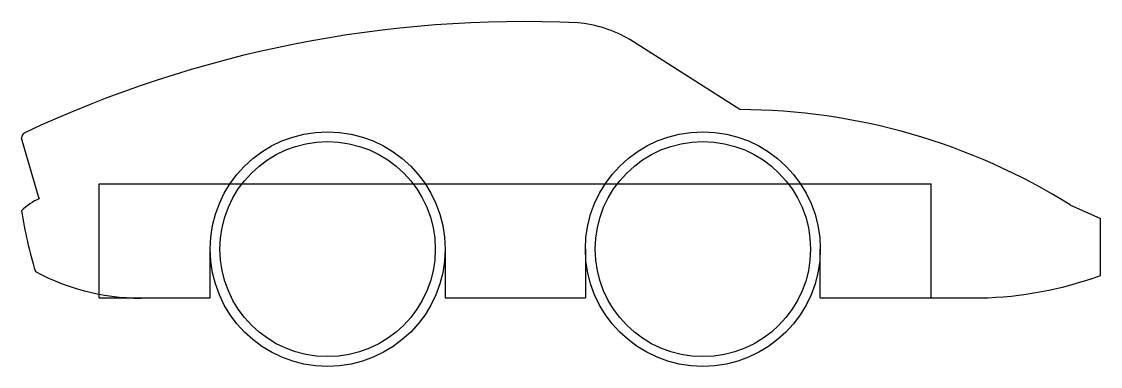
# Model space of a CAD drawing. Header units: millimetres. Extents: x 269 to 600, y 64 to 170.
import ezdxf

# ---------------------------------------------------------------- set-up
doc = ezdxf.new("R2010")
doc.units = ezdxf.units.MM

msp = doc.modelspace()

# ---------------------------------------------------------------- linework, layer by layer
for p, q in [((489, 142.72), (455.27, 164.22)), ((274.28, 115.32), (268.9, 133.97)), ((292.69, 119.92), (547.69, 119.92)), ((292.69, 84.92), (292.69, 119.92)), ((547.69, 84.92), (547.69, 119.92)), ((590.21, 113.5), (599.53, 109.33)), ((599.53, 91.81), (599.53, 109.33)), ((326.69, 84.92), (326.69, 99.92)), ((398.69, 99.92), (398.69, 84.92)), ((441.69, 99.92), (441.69, 84.92)), ((513.69, 84.92), (513.69, 99.92)), ((292.69, 84.92), (326.69, 84.92)), ((398.69, 84.92), (441.69, 84.92)), ((513.69, 84.92), (562.77, 84.92))]:
    msp.add_line(p, q)
for centre, radius in [((362.69, 99.92), 36), ((477.69, 99.92), 36), ((362.69, 99.92), 33), ((477.69, 99.92), 33)]:
    msp.add_circle(centre, radius)
for centre, radius, start, end in [((422.69, -189.67), 359.4, 87.3439, 115.1652), ((435.72, 130.79), 38.73, 59.6855, 84.6275), ((488.35, -49.38), 192.11, 57.9793, 89.8051), ((270.59, 134.09), 1.69, 114.7863, 184.1534), ((281.59, 98.97), 17.96, 113.6502, 134.943), ((405.69, 132.99), 138.44, 188.8526, 196.763), ((305.44, 152.7), 67.82, 241.5582, 271.9706), ((560.04, 200.91), 116.02, 271.3483, 289.9021)]:
    msp.add_arc(centre, radius, start, end)

doc.saveas('drawing.dxf')
